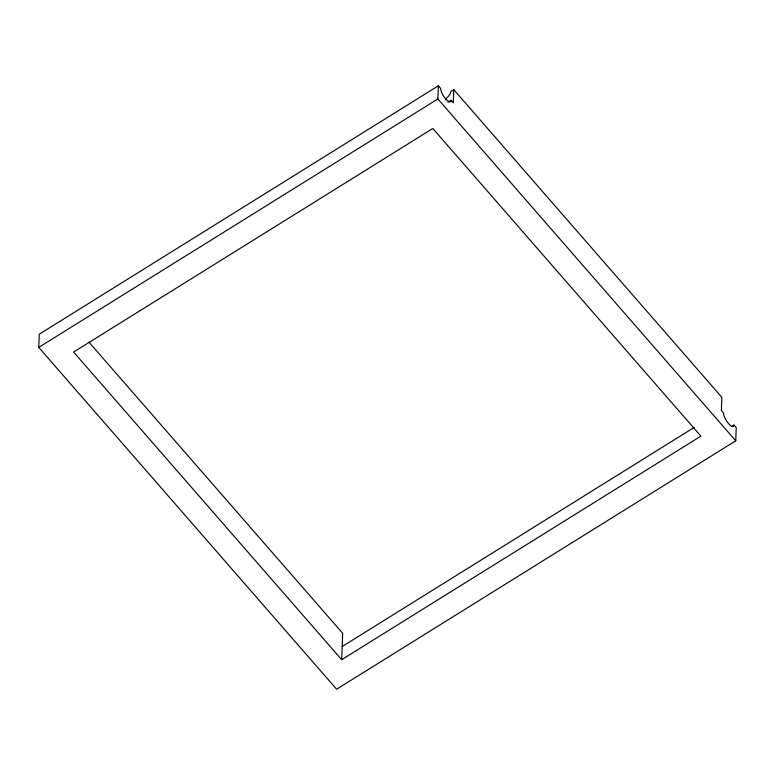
<?xml version="1.0" encoding="UTF-8"?>
<svg xmlns="http://www.w3.org/2000/svg" width="775" height="775" viewBox="0 0 775 775"><rect width="100%" height="100%" fill="white"/><g stroke="black" fill="none" stroke-linecap="round" stroke-linejoin="round"><path stroke-width="1.16" d="M453.782 89.687L721.864 397.333L721.36 410.527L723.588 413.085A8.719 2.877 58.1 0 0 728.626 423.683A8.719 2.877 58.1 0 0 734.012 425.049L736.25 427.616L735.746 440.801L336.621 689.217L38.75 347.384L39.254 334.199L438.379 85.783L440.617 88.35A8.719 2.877 58.1 0 0 445.654 98.948A8.719 2.877 58.1 0 0 451.04 100.314L453.278 102.881L453.782 89.687L450.788 91.557A8.719 3.613 -41.1 0 1 445.441 99.229M341.678 659.699L73.596 352.053L432.808 128.485L700.891 436.131L341.678 659.699L342.695 633.32L88.931 342.114M735.746 440.801L437.875 98.977L438.379 85.783M38.75 347.384L437.875 98.977M447.96 102.232L451.04 100.314M342.192 646.515L694.216 427.412M731.968 426.327L734.012 425.049"/></g></svg>
